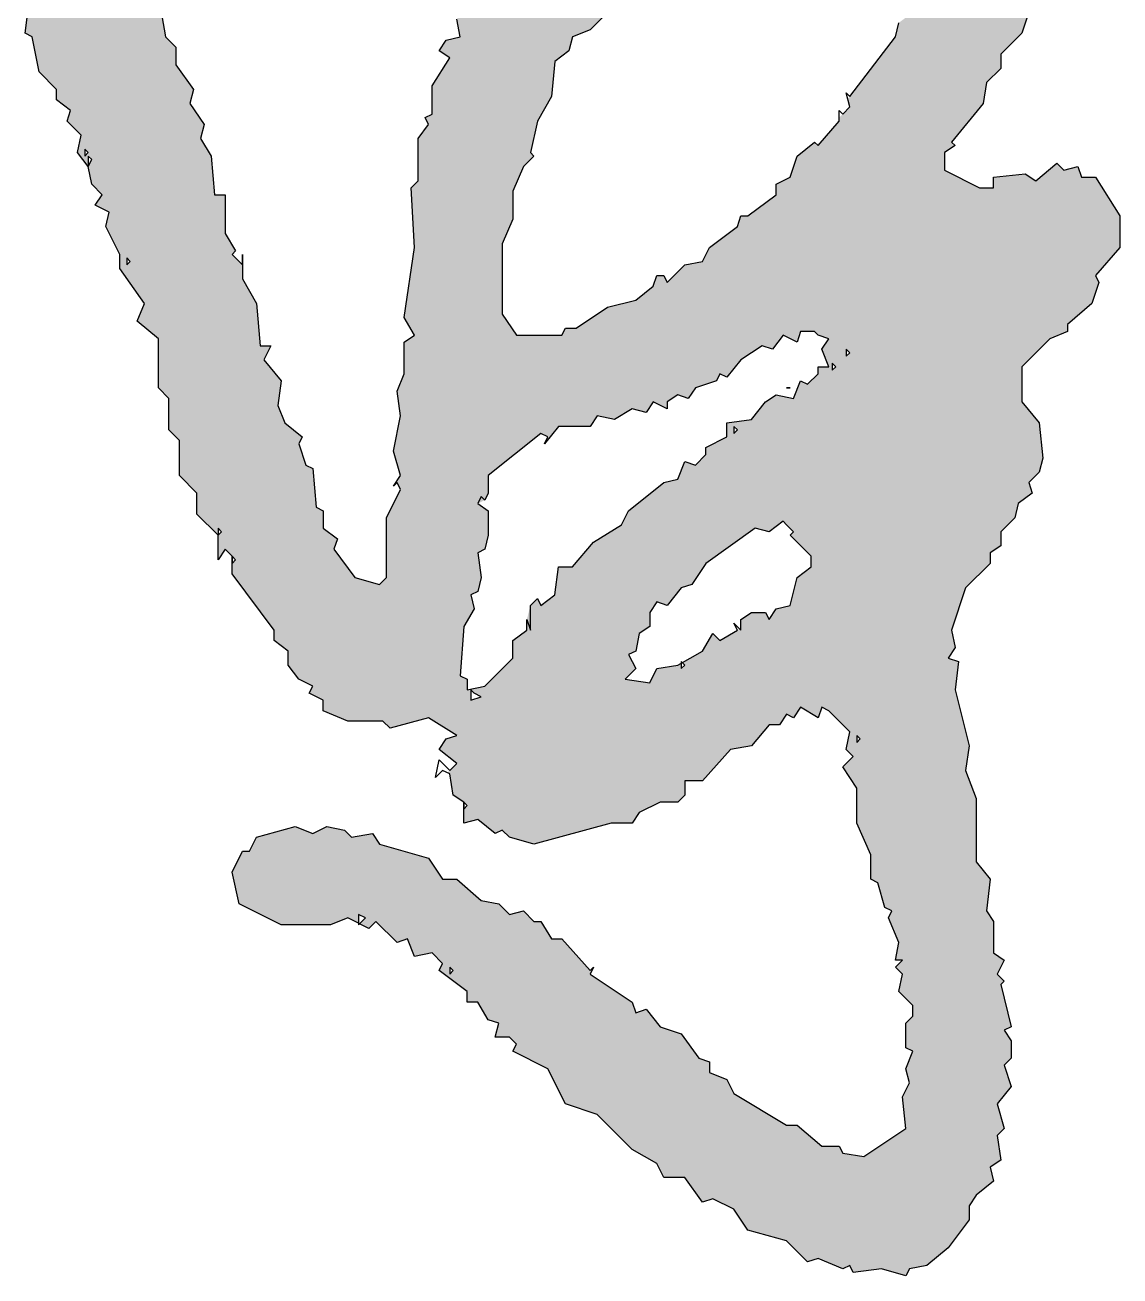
# Model space of a CAD drawing. Extents: x 36524853 to 36525459, y 2743936 to 2747542.
# Drawn here: x 36525170.978 to 36525172.691, y 2745496.673 to 2745498.63 of the extents above; entities that cross this region are included whole.
import ezdxf

# ---------------------------------------------------------------- set-up
doc = ezdxf.new("R2010")
doc.units = 0
doc.header["$LTSCALE"] = 1000
doc.header["$MEASUREMENT"] = 0

# ---------------------------------------------------------------- blocks, each defined once
blk = doc.blocks.new('LYQ')
at = {"linetype": 'ByBlock'}
h = blk.add_hatch(color=7, dxfattribs=at)
h.dxf.hatch_style = 1
h.paths.add_polyline_path([(1323517.15, 391667.46), (1323520.15, 391669.46), (1323519.15, 391670.46), (1323528.15, 391681.46), (1323529.15, 391687.46), (1323533.15, 391691.46), (1323533.15, 391695.46), (1323539.15, 391701.46), (1323541.15, 391707.46), (1323540.15, 391708.46), (1323547.15, 391716.46), (1323546.15, 391721.46), (1323548.15, 391722.46), (1323548.15, 391728.46), (1323545.15, 391738.46), (1323546.15, 391742.46), (1323543.15, 391743.46), (1323539.15, 391750.46), (1323531.15, 391752.46), (1323529.15, 391755.46), (1323525.15, 391755.46), (1323517.15, 391760.46), (1323515.15, 391759.46), (1323510.15, 391762.46), (1323506.15, 391762.46), (1323503.15, 391760.46), (1323498.15, 391763.46), (1323496.15, 391760.46), (1323491.15, 391759.46), (1323488.15, 391762.46), (1323486.15, 391761.46), (1323484.15, 391762.46), (1323481.15, 391760.46), (1323460.15, 391761.46), (1323446.15, 391756.46), (1323443.15, 391758.46), (1323443.15, 391754.46), (1323437.15, 391755.46), (1323424.15, 391746.46), (1323423.15, 391748.46), (1323421.15, 391744.46), (1323413.15, 391742.46), (1323411.15, 391739.46), (1323410.15, 391740.46), (1323404.15, 391735.46), (1323404.15, 391732.46), (1323399.15, 391730.46), (1323398.15, 391727.46), (1323387.15, 391717.46), (1323388.15, 391715.46), (1323382.15, 391711.46), (1323383.15, 391710.46), (1323378.15, 391705.46), (1323379.15, 391700.46), (1323375.15, 391699.46), (1323373.15, 391696.46), (1323376.15, 391694.46), (1323371.15, 391686.46), (1323371.15, 391678.46), (1323369.15, 391677.46), (1323370.15, 391675.46), (1323367.15, 391671.46), (1323367.15, 391659.46), (1323365.15, 391657.46), (1323366.15, 391640.46), (1323363.15, 391620.46), (1323366.15, 391615.46), (1323363.15, 391613.46), (1323363.15, 391604.46), (1323361.15, 391599.46), (1323362.15, 391592.46), (1323360.15, 391582.46), (1323362.15, 391575.46), (1323361.01, 391573.74), (1323362.15, 391571.46), (1323358.15, 391563.46), (1323358.15, 391546.46), (1323356.15, 391544.46), (1323349.15, 391546.46), (1323343.15, 391554.46), (1323344.15, 391557.46), (1323340.15, 391560.46), (1323340.15, 391565.46), (1323338.15, 391566.46), (1323337.15, 391577.46), (1323335.15, 391578.46), (1323333.15, 391584.46), (1323334.15, 391586.46), (1323329.15, 391590.46), (1323327.15, 391595.46), (1323328.15, 391602.46), (1323323.15, 391608.46), (1323325.15, 391612.46), (1323322.15, 391612.46), (1323321.15, 391624.46), (1323317.15, 391631.46), (1323317.15, 391635.46), (1323314.15, 391638.46), (1323315.15, 391639.46), (1323312.15, 391644.46), (1323312.15, 391655.46), (1323309.15, 391655.46), (1323308.15, 391666.46), (1323305.15, 391671.46), (1323306.15, 391675.46), (1323302.15, 391681.46), (1323303.15, 391685.46), (1323298.15, 391692.46), (1323298.15, 391697.46), (1323295.15, 391700.46), (1323294.15, 391706.46), (1323291.15, 391708.46), (1323290.15, 391713.46), (1323287.15, 391714.46), (1323287.15, 391717.46), (1323284.15, 391717.46), (1323285.15, 391720.46), (1323283.15, 391722.46), (1323275.15, 391724.46), (1323273.15, 391726.46), (1323272.15, 391724.46), (1323268.15, 391723.46), (1323267.15, 391726.46), (1323257.15, 391717.46), (1323255.15, 391701.46), (1323257.15, 391700.46), (1323259.15, 391690.46), (1323264.15, 391685.46), (1323264.15, 391682.46), (1323268.15, 391679.46), (1323267.15, 391676.46), (1323271.15, 391672.46), (1323270.15, 391667.46), (1323273.15, 391663.46), (1323273.15, 391666.46), (1323274.15, 391665.46), (1323273.15, 391663.46), (1323274.15, 391658.46), (1323277.15, 391655.46), (1323275.15, 391652.46), (1323279.15, 391650.46), (1323278.15, 391646.46), (1323282.15, 391638.46), (1323282.15, 391634.46), (1323289.15, 391624.46), (1323287.15, 391619.46), (1323293.15, 391614.46), (1323293.15, 391600.46), (1323296.15, 391597.46), (1323296.15, 391588.46), (1323299.15, 391585.46), (1323299.15, 391575.46), (1323304.15, 391570.46), (1323304.15, 391564.46), (1323310.15, 391558.46), (1323310.15, 391560.46), (1323311.15, 391559.46), (1323310.15, 391558.46), (1323310.15, 391551.46), (1323312.15, 391554.46), (1323314.15, 391552.46), (1323315.15, 391551.46), (1323314.15, 391550.46), (1323314.15, 391547.46), (1323326.15, 391531.46), (1323326.15, 391528.46), (1323330.15, 391525.46), (1323330.15, 391521.46), (1323333.15, 391517.46), (1323337.15, 391515.46), (1323336.15, 391513.46), (1323340.15, 391511.46), (1323340.15, 391508.46), (1323347.15, 391505.46), (1323357.15, 391505.46), (1323359.15, 391503.46), (1323370.15, 391506.46), (1323378.15, 391501.46), (1323375.15, 391500.46), (1323373.15, 391497.46), (1323378.15, 391493.46), (1323375.48, 391490.79), (1323376.15, 391490.46), (1323377.15, 391484.46), (1323381.35, 391481.66), (1323380.15, 391480.46), (1323380.15, 391476.46), (1323384.15, 391477.46), (1323389.15, 391473.46), (1323391.15, 391474.46), (1323393.15, 391472.46), (1323400.15, 391470.46), (1323422.15, 391476.46), (1323428.15, 391476.46), (1323430.15, 391479.46), (1323436.15, 391482.46), (1323441.15, 391482.46), (1323443.15, 391484.46), (1323443.15, 391488.46), (1323448.15, 391488.46), (1323456.15, 391497.46), (1323462.15, 391498.46), (1323467.15, 391504.46), (1323470.15, 391504.46), (1323472.15, 391507.46), (1323474.15, 391506.46), (1323476.15, 391509.46), (1323481.15, 391506.46), (1323482.15, 391509.46), (1323484.15, 391508.46), (1323490.15, 391502.46), (1323489.15, 391497.46), (1323491.15, 391495.46), (1323488.15, 391492.46), (1323492.15, 391486.46), (1323492.15, 391476.46), (1323496.15, 391467.46), (1323496.15, 391460.46), (1323498.15, 391459.46), (1323500.15, 391452.46), (1323502.15, 391451.46), (1323501.15, 391449.46), (1323504.15, 391442.46), (1323503.15, 391437.46), (1323505.15, 391437.46), (1323503.15, 391435.46), (1323505.15, 391433.46), (1323504.15, 391428.46), (1323508.15, 391424.46), (1323508.15, 391421.46), (1323506.15, 391419.46), (1323506.15, 391412.46), (1323508.15, 391411.46), (1323506.15, 391406.46), (1323507.15, 391402.46), (1323505.15, 391398.46), (1323506.15, 391389.46), (1323494.15, 391381.46), (1323488.15, 391382.46), (1323487.15, 391384.46), (1323482.15, 391384.46), (1323475.15, 391390.46), (1323472.15, 391390.46), (1323457.15, 391399.46), (1323455.15, 391403.46), (1323450.15, 391405.46), (1323450.15, 391408.46), (1323447.15, 391409.46), (1323442.15, 391416.46), (1323436.15, 391418.46), (1323432.15, 391423.46), (1323429.15, 391422.46), (1323428.15, 391425.46), (1323416.15, 391433.46), (1323416.47, 391434.1), (1323408.15, 391443.46), (1323405.15, 391443.46), (1323402.15, 391448.46), (1323400.15, 391448.46), (1323397.15, 391451.46), (1323393.15, 391450.46), (1323390.15, 391453.46), (1323385.15, 391454.46), (1323378.15, 391460.46), (1323374.15, 391460.46), (1323370.15, 391466.46), (1323356.15, 391470.46), (1323354.15, 391473.46), (1323348.15, 391472.46), (1323346.15, 391474.46), (1323341.15, 391475.46), (1323337.15, 391473.46), (1323332.15, 391475.46), (1323321.15, 391472.46), (1323319.15, 391468.46), (1323317.15, 391468.46), (1323314.15, 391462.46), (1323316.15, 391453.46), (1323328.15, 391447.46), (1323342.15, 391447.46), (1323347.15, 391449.46), (1323350.15, 391447.96), (1323350.15, 391450.46), (1323352.15, 391449.46), (1323350.48, 391447.79), (1323353.15, 391446.46), (1323355.15, 391448.46), (1323361.15, 391442.46), (1323364.15, 391443.46), (1323366.15, 391438.46), (1323371.15, 391439.46), (1323374.15, 391436.46), (1323373.15, 391434.46), (1323381.15, 391428.46), (1323381.15, 391425.46), (1323384.15, 391425.46), (1323387.15, 391420.46), (1323390.15, 391419.46), (1323389.15, 391415.46), (1323393.15, 391415.46), (1323395.15, 391413.46), (1323394.15, 391411.46), (1323404.15, 391406.46), (1323409.15, 391396.46), (1323418.15, 391393.46), (1323428.15, 391383.46), (1323435.15, 391379.46), (1323437.15, 391375.46), (1323443.15, 391375.46), (1323448.15, 391368.46), (1323451.15, 391369.46), (1323457.15, 391366.46), (1323461.15, 391360.46), (1323472.15, 391357.46), (1323478.15, 391351.46), (1323481.15, 391352.46), (1323488.15, 391349.46), (1323490.15, 391350.46), (1323491.15, 391348.46), (1323499.15, 391349.46), (1323506.15, 391347.46), (1323507.15, 391349.46), (1323512.15, 391350.46), (1323518.15, 391355.46), (1323524.15, 391363.46), (1323524.15, 391367.46), (1323526.15, 391370.46), (1323531.15, 391374.46), (1323530.15, 391378.46), (1323533.15, 391380.46), (1323532.15, 391387.46), (1323534.15, 391389.46), (1323532.15, 391396.46), (1323536.15, 391401.46), (1323534.15, 391407.46), (1323536.15, 391409.46), (1323536.15, 391414.46), (1323534.15, 391417.46), (1323536.15, 391418.46), (1323533.15, 391430.46), (1323534.15, 391431.46), (1323532.15, 391433.46), (1323534.15, 391437.46), (1323531.15, 391439.46), (1323531.15, 391448.46), (1323529.15, 391451.46), (1323530.15, 391460.46), (1323526.15, 391465.46), (1323526.15, 391483.46), (1323523.15, 391491.46), (1323524.15, 391498.46), (1323520.15, 391514.46), (1323521.15, 391522.46), (1323518.15, 391523.46), (1323520.15, 391526.46), (1323519.15, 391531.46), (1323523.15, 391543.46), (1323530.15, 391550.46), (1323530.15, 391553.46), (1323533.15, 391555.46), (1323533.15, 391559.46), (1323537.15, 391563.46), (1323538.15, 391567.46), (1323542.15, 391570.46), (1323541.15, 391573.46), (1323544.15, 391576.46), (1323545.15, 391580.46), (1323544.15, 391590.46), (1323539.15, 391596.46), (1323539.15, 391606.46), (1323547.15, 391614.46), (1323552.15, 391616.46), (1323552.15, 391618.46), (1323559.15, 391624.46), (1323561.15, 391630.46), (1323560.15, 391632.46), (1323567.15, 391640.46), (1323567.15, 391649.46), (1323560.15, 391660.46), (1323556.15, 391660.46), (1323555.15, 391663.46), (1323551.15, 391662.46), (1323549.15, 391664.46), (1323543.15, 391659.46), (1323540.15, 391661.46), (1323531.15, 391660.46), (1323531.15, 391657.46), (1323527.15, 391657.46), (1323517.15, 391662.46)])
h.paths.add_polyline_path([(1323487.15, 391676.46), (1323481.15, 391669.46), (1323480.15, 391670.46), (1323475.15, 391666.46), (1323473.15, 391660.46), (1323469.15, 391658.46), (1323469.15, 391655.46), (1323461.15, 391649.46), (1323459.15, 391649.46), (1323458.15, 391646.46), (1323450.15, 391640.46), (1323448.15, 391636.46), (1323443.15, 391635.46), (1323438.15, 391630.46), (1323437.15, 391632.46), (1323435.15, 391632.46), (1323434.15, 391629.46), (1323429.15, 391625.46), (1323421.15, 391623.46), (1323412.15, 391617.46), (1323409.15, 391617.46), (1323408.15, 391615.46), (1323395.15, 391615.46), (1323391.15, 391621.46), (1323391.15, 391641.46), (1323394.15, 391648.46), (1323394.15, 391656.46), (1323397.15, 391663.46), (1323400.15, 391666.46), (1323399.15, 391667.46), (1323401.15, 391676.46), (1323405.15, 391683.46), (1323406.15, 391693.46), (1323410.15, 391696.46), (1323411.15, 391700.46), (1323416.15, 391702.46), (1323420.15, 391706.46), (1323427.15, 391716.46), (1323430.15, 391716.46), (1323430.15, 391719.46), (1323434.15, 391721.46), (1323436.15, 391724.46), (1323441.15, 391724.46), (1323442.15, 391726.46), (1323443.15, 391725.46), (1323450.15, 391729.46), (1323459.15, 391728.46), (1323462.15, 391730.46), (1323473.15, 391730.46), (1323475.15, 391732.46), (1323480.15, 391730.46), (1323487.15, 391733.46), (1323490.15, 391732.46), (1323493.15, 391734.46), (1323505.15, 391735.46), (1323506.15, 391734.46), (1323513.15, 391732.46), (1323516.15, 391729.46), (1323516.15, 391723.46), (1323513.15, 391717.46), (1323514.15, 391714.46), (1323512.15, 391710.46), (1323504.15, 391704.46), (1323503.15, 391700.46), (1323489.58, 391682.72), (1323490.15, 391680.46), (1323487.15, 391677.46)], flags=16)
h.paths.add_polyline_path([(1323383.15, 391513.46), (1323385.15, 391512.46), (1323382.15, 391511.46), (1323382.15, 391514.66), (1323381.98, 391514.62)], flags=16)
h.paths.add_polyline_path([(1323489.15, 391611.46), (1323490.15, 391610.46), (1323489.15, 391609.46)], flags=16)
h.paths.add_polyline_path([(1323485.15, 391607.46), (1323486.15, 391606.46), (1323485.15, 391605.46)], flags=16)
h.paths.add_polyline_path([(1323457.15, 391589.46), (1323458.15, 391588.46), (1323457.15, 391587.46)], flags=16)
h.paths.add_polyline_path([(1323471.15, 391562.46), (1323472.15, 391561.46), (1323474.15, 391559.46), (1323473.15, 391558.46), (1323479.15, 391552.46), (1323479.15, 391549.46), (1323475.15, 391546.46), (1323473.15, 391538.46), (1323469.15, 391537.46), (1323467.15, 391534.46), (1323466.15, 391536.46), (1323462.15, 391536.46), (1323459.15, 391534.46), (1323459.15, 391531.46), (1323458.77, 391531.83), (1323453.15, 391528.46), (1323451.15, 391530.46), (1323448.15, 391525.46), (1323442.42, 391522.18), (1323443.15, 391521.46), (1323442.15, 391520.46), (1323442.15, 391522.03), (1323441.15, 391521.46), (1323435.15, 391520.46), (1323433.15, 391516.46), (1323426.15, 391517.46), (1323429.15, 391520.46), (1323427.15, 391524.46), (1323429.15, 391525.46), (1323430.15, 391530.46), (1323433.15, 391532.46), (1323433.15, 391536.46), (1323435.15, 391539.46), (1323438.15, 391538.46), (1323442.15, 391543.46), (1323445.15, 391544.46), (1323449.15, 391550.46), (1323463.15, 391560.46), (1323467.15, 391559.46)], flags=16)
h.paths.add_polyline_path([(1323492.15, 391501.46), (1323493.15, 391500.46), (1323492.15, 391499.46)], flags=16)
h.paths.add_polyline_path([(1323285.15, 391636.46), (1323284.15, 391635.46), (1323284.15, 391637.46)], flags=16)
h.paths.add_polyline_path([(1323273.15, 391667.46), (1323272.15, 391666.46), (1323272.15, 391668.46)], flags=16)
h.paths.add_polyline_path([(1323376.15, 391435.46), (1323377.15, 391434.46), (1323376.15, 391433.46)], flags=16)
h.paths.add_polyline_path([(1323427.15, 391565.46), (1323437.15, 391573.46), (1323441.15, 391574.46), (1323443.15, 391579.46), (1323446.15, 391578.46), (1323449.15, 391581.46), (1323449.15, 391583.46), (1323455.15, 391586.46), (1323455.15, 391590.46), (1323462.15, 391591.46), (1323466.15, 391596.46), (1323469.15, 391598.46), (1323474.15, 391597.46), (1323476.15, 391602.46), (1323478.15, 391601.46), (1323481.15, 391604.46), (1323481.15, 391606.46), (1323484.15, 391606.46), (1323482.15, 391611.46), (1323484.15, 391614.46), (1323481.15, 391615.46), (1323480.15, 391616.46), (1323476.15, 391616.46), (1323475.15, 391613.46), (1323471.15, 391615.46), (1323468.15, 391611.46), (1323465.15, 391612.46), (1323459.15, 391608.46), (1323455.15, 391603.46), (1323453.15, 391604.46), (1323452.15, 391602.46), (1323446.15, 391600.46), (1323444.15, 391597.46), (1323441.15, 391598.46), (1323438.15, 391596.46), (1323438.15, 391594.46), (1323434.15, 391596.46), (1323432.15, 391593.46), (1323428.15, 391594.46), (1323423.15, 391591.46), (1323418.15, 391592.46), (1323416.15, 391589.46), (1323407.15, 391589.46), (1323403.15, 391584.46), (1323404.15, 391586.46), (1323402.15, 391587.46), (1323387.15, 391575.46), (1323387.15, 391570.46), (1323386.15, 391568.46), (1323384.15, 391567.46), (1323387.15, 391565.46), (1323387.15, 391558.46), (1323386.15, 391554.46), (1323384.15, 391553.46), (1323385.15, 391546.46), (1323384.15, 391542.46), (1323382.15, 391541.46), (1323383.15, 391537.46), (1323380.15, 391532.46), (1323379.15, 391518.46), (1323381.15, 391517.46), (1323381.15, 391514.46), (1323386.15, 391515.46), (1323394.15, 391523.46), (1323394.15, 391528.46), (1323398.15, 391531.46), (1323398.15, 391534.46), (1323399.15, 391538.46), (1323401.15, 391540.46), (1323402.15, 391538.46), (1323406.15, 391541.46), (1323407.15, 391549.46), (1323411.15, 391549.46), (1323417.15, 391556.46), (1323425.15, 391561.46)], flags=16)
h.paths.add_polyline_path([(1323459.15, 391649.46), (1323461.15, 391649.46), (1323469.15, 391655.46), (1323469.15, 391658.46), (1323473.15, 391660.46), (1323475.15, 391666.46), (1323480.15, 391670.46), (1323481.15, 391669.46), (1323487.15, 391676.46), (1323487.15, 391679.46), (1323488.15, 391678.46), (1323490.15, 391680.46), (1323489.15, 391684.46), (1323490.15, 391683.46), (1323503.15, 391700.46), (1323504.15, 391704.46), (1323512.15, 391710.46), (1323514.15, 391714.46), (1323513.15, 391717.46), (1323516.15, 391723.46), (1323516.15, 391729.46), (1323513.15, 391732.46), (1323506.15, 391734.46), (1323505.15, 391735.46), (1323493.15, 391734.46), (1323490.15, 391732.46), (1323487.15, 391733.46), (1323480.15, 391730.46), (1323475.15, 391732.46), (1323473.15, 391730.46), (1323462.15, 391730.46), (1323459.15, 391728.46), (1323450.15, 391729.46), (1323443.15, 391725.46), (1323442.15, 391726.46), (1323441.15, 391724.46), (1323436.15, 391724.46), (1323434.15, 391721.46), (1323430.15, 391719.46), (1323430.15, 391716.46), (1323427.15, 391716.46), (1323420.15, 391706.46), (1323416.15, 391702.46), (1323411.15, 391700.46), (1323410.15, 391696.46), (1323406.15, 391693.46), (1323405.15, 391683.46), (1323401.15, 391676.46), (1323399.15, 391667.46), (1323400.15, 391666.46), (1323397.15, 391663.46), (1323394.15, 391656.46), (1323394.15, 391648.46), (1323391.15, 391641.46), (1323391.15, 391621.46), (1323395.15, 391615.46), (1323408.15, 391615.46), (1323409.15, 391617.46), (1323412.15, 391617.46), (1323421.15, 391623.46), (1323429.15, 391625.46), (1323434.15, 391629.46), (1323435.15, 391632.46), (1323437.15, 391632.46), (1323438.15, 391630.46), (1323443.15, 391635.46), (1323448.15, 391636.46), (1323450.15, 391640.46), (1323458.15, 391646.46)], flags=0)
at = {"linetype": 'Continuous'}
for points in [[(1323541.15, 391707.46), (1323539.15, 391701.46), (1323533.15, 391695.46), (1323533.15, 391691.46), (1323529.15, 391687.46), (1323528.15, 391681.46), (1323519.15, 391670.46), (1323520.15, 391669.46), (1323517.15, 391667.46), (1323517.15, 391662.46), (1323527.15, 391657.46), (1323531.15, 391657.46), (1323531.15, 391660.46), (1323540.15, 391661.46), (1323543.15, 391659.46), (1323549.15, 391664.46), (1323551.15, 391662.46), (1323555.15, 391663.46), (1323556.15, 391660.46), (1323560.15, 391660.46), (1323567.15, 391649.46), (1323567.15, 391640.46), (1323560.15, 391632.46), (1323561.15, 391630.46), (1323559.15, 391624.46), (1323552.15, 391618.46), (1323552.15, 391616.46), (1323547.15, 391614.46), (1323539.15, 391606.46), (1323539.15, 391596.46), (1323544.15, 391590.46), (1323545.15, 391580.46), (1323544.15, 391576.46), (1323541.15, 391573.46), (1323542.15, 391570.46), (1323538.15, 391567.46), (1323537.15, 391563.46), (1323533.15, 391559.46), (1323533.15, 391555.46), (1323530.15, 391553.46), (1323530.15, 391550.46), (1323523.15, 391543.46), (1323519.15, 391531.46), (1323520.15, 391526.46), (1323518.15, 391523.46), (1323521.15, 391522.46), (1323520.15, 391514.46), (1323524.15, 391498.46), (1323523.15, 391491.46), (1323526.15, 391483.46), (1323526.15, 391465.46), (1323530.15, 391460.46), (1323529.15, 391451.46), (1323531.15, 391448.46), (1323531.15, 391439.46), (1323534.15, 391437.46), (1323532.15, 391433.46), (1323534.15, 391431.46), (1323533.15, 391430.46), (1323536.15, 391418.46), (1323534.15, 391417.46), (1323536.15, 391414.46), (1323536.15, 391409.46), (1323534.15, 391407.46), (1323536.15, 391401.46), (1323532.15, 391396.46), (1323534.15, 391389.46), (1323532.15, 391387.46), (1323533.15, 391380.46), (1323530.15, 391378.46), (1323531.15, 391374.46), (1323526.15, 391370.46), (1323524.15, 391367.46), (1323524.15, 391363.46), (1323518.15, 391355.46), (1323512.15, 391350.46), (1323507.15, 391349.46), (1323506.15, 391347.46), (1323499.15, 391349.46), (1323491.15, 391348.46), (1323490.15, 391350.46), (1323488.15, 391349.46), (1323481.15, 391352.46), (1323478.15, 391351.46), (1323472.15, 391357.46), (1323461.15, 391360.46), (1323457.15, 391366.46), (1323451.15, 391369.46), (1323448.15, 391368.46), (1323443.15, 391375.46), (1323437.15, 391375.46), (1323435.15, 391379.46), (1323428.15, 391383.46), (1323418.15, 391393.46), (1323409.15, 391396.46), (1323404.15, 391406.46), (1323394.15, 391411.46), (1323395.15, 391413.46), (1323393.15, 391415.46), (1323389.15, 391415.46), (1323390.15, 391419.46), (1323387.15, 391420.46), (1323384.15, 391425.46), (1323381.15, 391425.46), (1323381.15, 391428.46), (1323373.15, 391434.46), (1323374.15, 391436.46), (1323371.15, 391439.46), (1323366.15, 391438.46), (1323364.15, 391443.46), (1323361.15, 391442.46), (1323355.15, 391448.46), (1323353.15, 391446.46), (1323347.15, 391449.46), (1323342.15, 391447.46), (1323328.15, 391447.46), (1323316.15, 391453.46), (1323314.15, 391462.46), (1323317.15, 391468.46), (1323319.15, 391468.46), (1323321.15, 391472.46), (1323332.15, 391475.46), (1323337.15, 391473.46), (1323341.15, 391475.46), (1323346.15, 391474.46), (1323348.15, 391472.46), (1323354.15, 391473.46), (1323356.15, 391470.46), (1323370.15, 391466.46), (1323374.15, 391460.46), (1323378.15, 391460.46), (1323385.15, 391454.46), (1323390.15, 391453.46), (1323393.15, 391450.46), (1323397.15, 391451.46), (1323400.15, 391448.46), (1323402.15, 391448.46), (1323405.15, 391443.46), (1323408.15, 391443.46), (1323416.15, 391434.46), (1323417.15, 391435.46), (1323416.15, 391433.46), (1323428.15, 391425.46), (1323429.15, 391422.46), (1323432.15, 391423.46), (1323436.15, 391418.46), (1323442.15, 391416.46), (1323447.15, 391409.46), (1323450.15, 391408.46), (1323450.15, 391405.46), (1323455.15, 391403.46), (1323457.15, 391399.46), (1323472.15, 391390.46), (1323475.15, 391390.46), (1323482.15, 391384.46), (1323487.15, 391384.46), (1323488.15, 391382.46), (1323494.15, 391381.46), (1323506.15, 391389.46), (1323505.15, 391398.46), (1323507.15, 391402.46), (1323506.15, 391406.46), (1323508.15, 391411.46), (1323506.15, 391412.46), (1323506.15, 391419.46), (1323508.15, 391421.46), (1323508.15, 391424.46), (1323504.15, 391428.46), (1323505.15, 391433.46), (1323503.15, 391435.46), (1323505.15, 391437.46), (1323503.15, 391437.46), (1323504.15, 391442.46), (1323501.15, 391449.46), (1323502.15, 391451.46), (1323500.15, 391452.46), (1323498.15, 391459.46), (1323496.15, 391460.46), (1323496.15, 391467.46), (1323492.15, 391476.46), (1323492.15, 391486.46), (1323488.15, 391492.46), (1323491.15, 391495.46), (1323489.15, 391497.46), (1323490.15, 391502.46), (1323484.15, 391508.46), (1323482.15, 391509.46), (1323481.15, 391506.46), (1323476.15, 391509.46), (1323474.15, 391506.46), (1323472.15, 391507.46), (1323470.15, 391504.46), (1323467.15, 391504.46), (1323462.15, 391498.46), (1323456.15, 391497.46), (1323448.15, 391488.46), (1323443.15, 391488.46), (1323443.15, 391484.46), (1323441.15, 391482.46), (1323436.15, 391482.46), (1323430.15, 391479.46), (1323428.15, 391476.46), (1323422.15, 391476.46), (1323400.15, 391470.46), (1323393.15, 391472.46), (1323391.15, 391474.46), (1323389.15, 391473.46), (1323384.15, 391477.46), (1323380.15, 391476.46), (1323380.15, 391482.46), (1323377.15, 391484.46), (1323376.15, 391490.46), (1323374.15, 391491.46), (1323372.15, 391489.46), (1323373.15, 391494.46), (1323376.15, 391491.46), (1323378.15, 391493.46), (1323373.15, 391497.46), (1323375.15, 391500.46), (1323378.15, 391501.46), (1323370.15, 391506.46), (1323359.15, 391503.46), (1323357.15, 391505.46), (1323347.15, 391505.46), (1323340.15, 391508.46), (1323340.15, 391511.46), (1323336.15, 391513.46), (1323337.15, 391515.46), (1323333.15, 391517.46), (1323330.15, 391521.46), (1323330.15, 391525.46), (1323326.15, 391528.46), (1323326.15, 391531.46), (1323314.15, 391547.46), (1323314.15, 391552.46), (1323312.15, 391554.46), (1323310.15, 391551.46), (1323310.15, 391558.46), (1323304.15, 391564.46), (1323304.15, 391570.46), (1323299.15, 391575.46), (1323299.15, 391585.46), (1323296.15, 391588.46), (1323296.15, 391597.46), (1323293.15, 391600.46), (1323293.15, 391614.46), (1323287.15, 391619.46), (1323289.15, 391624.46), (1323282.15, 391634.46), (1323282.15, 391638.46), (1323278.15, 391646.46), (1323279.15, 391650.46), (1323275.15, 391652.46), (1323277.15, 391655.46), (1323274.15, 391658.46), (1323273.15, 391663.46), (1323270.15, 391667.46), (1323271.15, 391672.46), (1323267.15, 391676.46), (1323268.15, 391679.46), (1323264.15, 391682.46), (1323264.15, 391685.46), (1323259.15, 391690.46), (1323257.15, 391700.46), (1323255.15, 391701.46), (1323257.15, 391717.46)], [(1323294.15, 391706.46), (1323295.15, 391700.46), (1323298.15, 391697.46), (1323298.15, 391692.46), (1323303.15, 391685.46), (1323302.15, 391681.46), (1323306.15, 391675.46), (1323305.15, 391671.46), (1323308.15, 391666.46), (1323309.15, 391655.46), (1323312.15, 391655.46), (1323312.15, 391644.46), (1323315.15, 391639.46), (1323314.15, 391638.46), (1323317.15, 391635.46), (1323317.15, 391638.46), (1323317.15, 391631.46), (1323321.15, 391624.46), (1323322.15, 391612.46), (1323325.15, 391612.46), (1323323.15, 391608.46), (1323328.15, 391602.46), (1323327.15, 391595.46), (1323329.15, 391590.46), (1323334.15, 391586.46), (1323333.15, 391584.46), (1323335.15, 391578.46), (1323337.15, 391577.46), (1323338.15, 391566.46), (1323340.15, 391565.46), (1323340.15, 391560.46), (1323344.15, 391557.46), (1323343.15, 391554.46), (1323349.15, 391546.46), (1323356.15, 391544.46), (1323358.15, 391546.46), (1323358.15, 391563.46), (1323362.15, 391571.46), (1323361.15, 391573.46), (1323360.15, 391572.46), (1323362.15, 391575.46), (1323360.15, 391582.46), (1323362.15, 391592.46), (1323361.15, 391599.46), (1323363.15, 391604.46), (1323363.15, 391613.46), (1323366.15, 391615.46), (1323363.15, 391620.46), (1323366.15, 391640.46), (1323365.15, 391657.46), (1323367.15, 391659.46), (1323367.15, 391671.46), (1323370.15, 391675.46), (1323369.15, 391677.46), (1323371.15, 391678.46), (1323371.15, 391686.46), (1323376.15, 391694.46), (1323373.15, 391696.46), (1323375.15, 391699.46), (1323379.15, 391700.46), (1323378.15, 391705.46)], [(1323420.15, 391706.46), (1323416.15, 391702.46), (1323411.15, 391700.46), (1323410.15, 391696.46), (1323406.15, 391693.46), (1323405.15, 391683.46), (1323401.15, 391676.46), (1323399.15, 391667.46), (1323400.15, 391666.46), (1323397.15, 391663.46), (1323394.15, 391656.46), (1323394.15, 391648.46), (1323391.15, 391641.46), (1323391.15, 391621.46), (1323395.15, 391615.46), (1323408.15, 391615.46), (1323409.15, 391617.46), (1323412.15, 391617.46), (1323421.15, 391623.46), (1323429.15, 391625.46), (1323434.15, 391629.46), (1323435.15, 391632.46), (1323437.15, 391632.46), (1323438.15, 391630.46), (1323443.15, 391635.46), (1323448.15, 391636.46), (1323450.15, 391640.46), (1323458.15, 391646.46), (1323459.15, 391649.46), (1323461.15, 391649.46), (1323469.15, 391655.46), (1323469.15, 391658.46), (1323473.15, 391660.46), (1323475.15, 391666.46), (1323480.15, 391670.46), (1323481.15, 391669.46), (1323487.15, 391676.46), (1323487.15, 391679.46), (1323488.15, 391678.46), (1323490.15, 391680.46), (1323489.15, 391684.46), (1323490.15, 391683.46), (1323503.15, 391700.46), (1323504.15, 391704.46)], [(1323273.15, 391667.46), (1323272.15, 391668.46), (1323272.15, 391666.46), (1323273.15, 391667.46)], [(1323274.15, 391665.46), (1323273.15, 391666.46), (1323273.15, 391663.46), (1323274.15, 391665.46)], [(1323285.15, 391636.46), (1323284.15, 391637.46), (1323284.15, 391635.46), (1323285.15, 391636.46)], [(1323481.15, 391615.46), (1323480.15, 391616.46), (1323476.15, 391616.46), (1323475.15, 391613.46), (1323471.15, 391615.46), (1323468.15, 391611.46), (1323465.15, 391612.46), (1323459.15, 391608.46), (1323455.15, 391603.46), (1323453.15, 391604.46), (1323452.15, 391602.46), (1323446.15, 391600.46), (1323444.15, 391597.46), (1323441.15, 391598.46), (1323438.15, 391596.46), (1323438.15, 391594.46), (1323434.15, 391596.46), (1323432.15, 391593.46), (1323428.15, 391594.46), (1323423.15, 391591.46), (1323418.15, 391592.46), (1323416.15, 391589.46), (1323407.15, 391589.46), (1323403.15, 391584.46), (1323404.15, 391586.46), (1323402.15, 391587.46), (1323387.15, 391575.46), (1323387.15, 391570.46), (1323386.15, 391568.46), (1323385.15, 391569.46), (1323384.15, 391567.46), (1323387.15, 391565.46), (1323387.15, 391558.46), (1323386.15, 391554.46), (1323384.15, 391553.46), (1323385.15, 391546.46), (1323384.15, 391542.46), (1323382.15, 391541.46), (1323383.15, 391537.46), (1323380.15, 391532.46), (1323379.15, 391518.46), (1323381.15, 391517.46), (1323381.15, 391514.46), (1323386.15, 391515.46), (1323394.15, 391523.46), (1323394.15, 391528.46), (1323398.15, 391531.46), (1323398.15, 391534.46), (1323399.15, 391531.46), (1323399.15, 391538.46), (1323401.15, 391540.46), (1323402.15, 391538.46), (1323406.15, 391541.46), (1323407.15, 391549.46), (1323411.15, 391549.46), (1323417.15, 391556.46), (1323425.15, 391561.46), (1323427.15, 391565.46), (1323437.15, 391573.46), (1323441.15, 391574.46), (1323443.15, 391579.46), (1323446.15, 391578.46), (1323449.15, 391581.46), (1323449.15, 391583.46), (1323455.15, 391586.46), (1323455.15, 391590.46), (1323462.15, 391591.46), (1323466.15, 391596.46), (1323469.15, 391598.46), (1323474.15, 391597.46), (1323476.15, 391602.46), (1323478.15, 391601.46), (1323481.15, 391604.46), (1323481.15, 391606.46), (1323484.15, 391606.46), (1323482.15, 391611.46), (1323484.15, 391614.46), (1323481.15, 391615.46)], [(1323490.15, 391610.46), (1323489.15, 391611.46), (1323489.15, 391609.46), (1323490.15, 391610.46)], [(1323486.15, 391606.46), (1323485.15, 391607.46), (1323485.15, 391605.46), (1323486.15, 391606.46)], [(1323472.15, 391600.46), (1323473.15, 391600.46), (1323472.15, 391600.46)], [(1323458.15, 391588.46), (1323457.15, 391589.46), (1323457.15, 391587.46), (1323458.15, 391588.46)], [(1323472.15, 391561.46), (1323471.15, 391562.46), (1323467.15, 391559.46), (1323463.15, 391560.46), (1323449.15, 391550.46), (1323445.15, 391544.46), (1323442.15, 391543.46), (1323438.15, 391538.46), (1323435.15, 391539.46), (1323433.15, 391536.46), (1323433.15, 391532.46), (1323430.15, 391530.46), (1323429.15, 391525.46), (1323427.15, 391524.46), (1323429.15, 391520.46), (1323426.15, 391517.46), (1323433.15, 391516.46), (1323435.15, 391520.46), (1323441.15, 391521.46), (1323448.15, 391525.46), (1323451.15, 391530.46), (1323453.15, 391528.46), (1323458.15, 391531.46), (1323457.15, 391533.46), (1323459.15, 391531.46), (1323459.15, 391534.46), (1323462.15, 391536.46), (1323466.15, 391536.46), (1323467.15, 391534.46), (1323469.15, 391537.46), (1323473.15, 391538.46), (1323475.15, 391546.46), (1323479.15, 391549.46), (1323479.15, 391552.46), (1323473.15, 391558.46), (1323474.15, 391559.46), (1323472.15, 391561.46)], [(1323311.15, 391559.46), (1323310.15, 391560.46), (1323310.15, 391558.46), (1323311.15, 391559.46)], [(1323315.15, 391551.46), (1323314.15, 391552.46), (1323314.15, 391550.46), (1323315.15, 391551.46)], [(1323443.15, 391521.46), (1323442.15, 391522.46), (1323442.15, 391520.46), (1323443.15, 391521.46)], [(1323383.15, 391513.46), (1323382.15, 391514.46), (1323382.15, 391511.46), (1323385.15, 391512.46), (1323383.15, 391513.46)], [(1323493.15, 391500.46), (1323492.15, 391501.46), (1323492.15, 391499.46), (1323493.15, 391500.46)], [(1323381.15, 391481.46), (1323380.15, 391482.46), (1323380.15, 391480.46), (1323381.15, 391481.46)], [(1323352.15, 391449.46), (1323350.15, 391450.46), (1323350.15, 391447.46), (1323352.15, 391449.46)], [(1323377.15, 391434.46), (1323376.15, 391435.46), (1323376.15, 391433.46), (1323377.15, 391434.46)]]:
    blk.add_lwpolyline(points, dxfattribs=at)
blk = doc.blocks.new('A$C00E3302F')
at = {"linetype": 'ByBlock', "xscale": 1.098239999998829, "yscale": 1.098239999998829, "zscale": 1.098239999998829}
blk.add_blockref('LYQ', (-1448888.31, -434183.85), dxfattribs=at)
blk = doc.blocks.new('A$C6202001D')
blk.add_blockref('A$C00E3302F', (51200, 19900))

msp = doc.modelspace()

# ---------------------------------------------------------------- block references
at = {"xscale": 0.005, "yscale": 0.005, "zscale": 0.005}
msp.add_blockref('A$C6202001D', (36524893.1608, 2745419.1249), dxfattribs=at)

doc.saveas('drawing.dxf')
